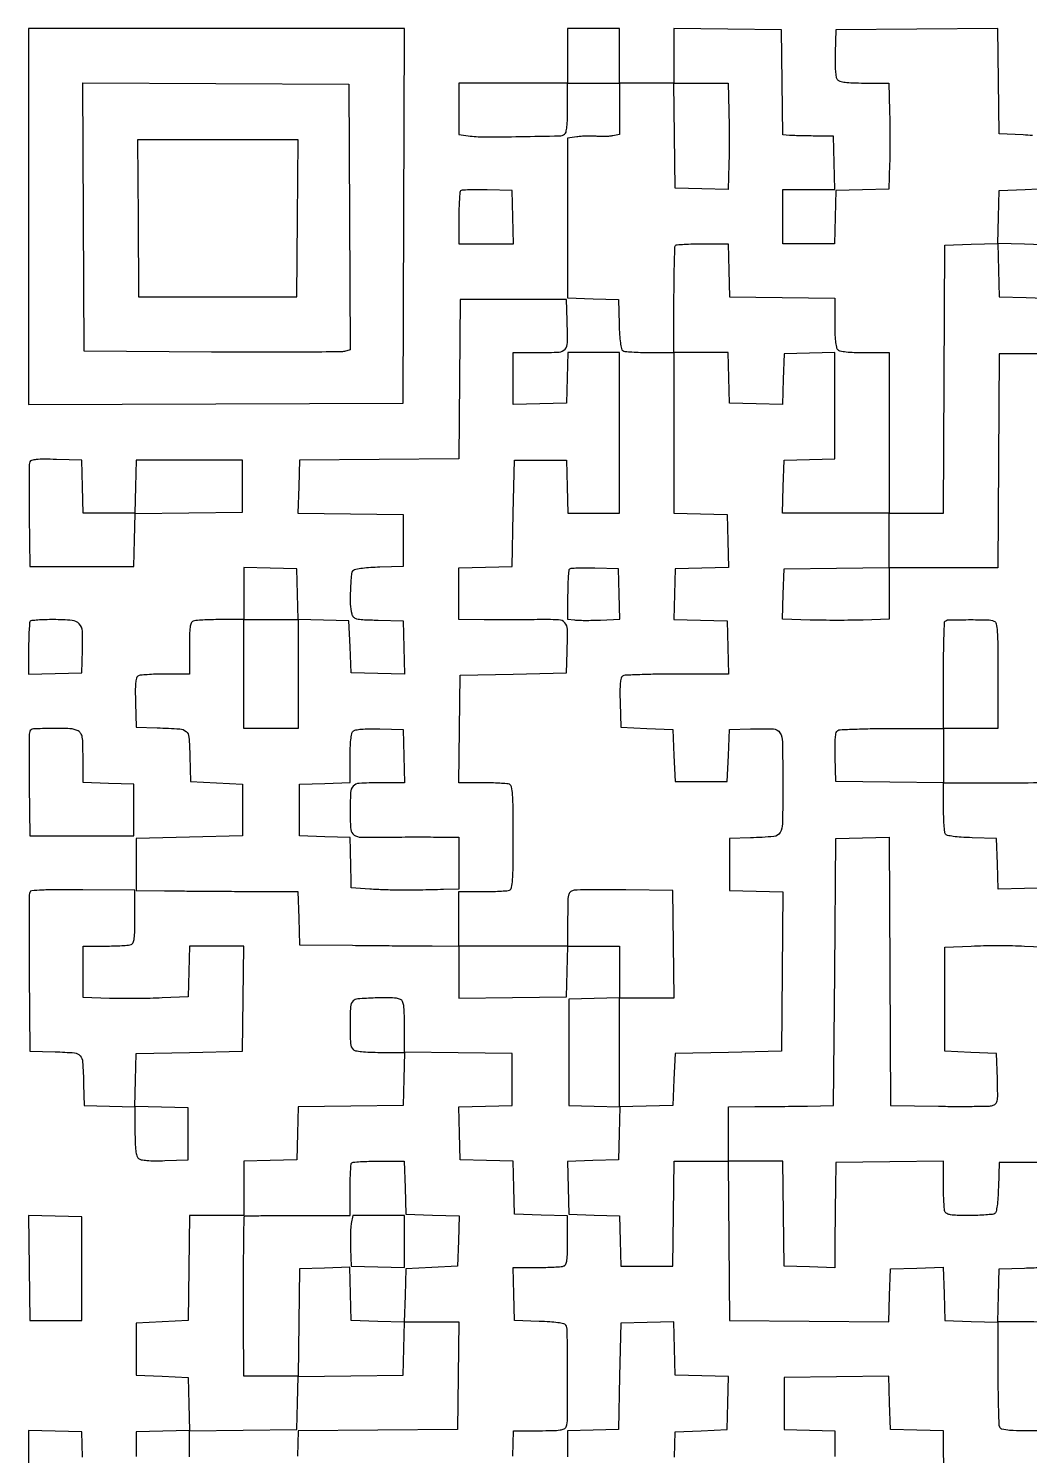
# Model space of a CAD drawing. Extents: x 179 to 1071, y 112 to 1107.
# Drawn here: x 179 to 584, y 530 to 1107 of the extents above; entities that cross this region are included whole.
import ezdxf

# ---------------------------------------------------------------- set-up
doc = ezdxf.new("R2010")
doc.units = 0

msp = doc.modelspace()

# ---------------------------------------------------------------- linework, layer by layer
for points in [[(179, 1030.993714), (179, 954.987428), (254.75, 955.243714), (330.5, 955.5), (330.756286, 1031.25), (331.012572, 1107), (255.006286, 1107), (179, 1107)], [(223.235953, 1030.25), (223.5, 998.5), (255.5, 998.5), (287.5, 998.5), (287.764047, 1030.25), (288.028094, 1062), (255.5, 1062), (222.971906, 1062)], [(288, 846), (288, 824), (277, 824), (266, 824), (266, 846), (266, 868), (277, 868), (288, 868)], [(179.230013, 605.784034), (179.5, 584.5), (190, 584.5), (200.5, 584.5), (200.5, 605.5), (200.5, 626.5), (189.730013, 626.784034), (178.960027, 627.068069)]]:
    msp.add_lwpolyline(points, close=True)
for points in [[(584.997628, 1063.726659, 0.009853), (581.2019, 1063.9981), (571.5, 1064.5), (571.230073, 1085.763639), (570.960145, 1107.027278), (538.230073, 1106.763639), (505.5, 1106.5), (505.211141, 1097.149285, 0.009044), (505.15859, 1093.042317, 0.018924), (505.296386, 1089.849829, 0.020746), (505.587315, 1087.486141, 0.132968), (506.083586, 1086.399285, 0.153777), (507.121999, 1085.729425, 0.035252), (509.194366, 1085.31522, 0.024289), (512.318545, 1085.070322, 0.007415), (517.060061, 1085), (526.875232, 1085), (527.187616, 1073.75, -0.00405), (527.286907, 1068.700358, -0.002554), (527.324961, 1062.803588, -0.002563), (527.303036, 1057.004919, -0.004708), (527.216508, 1052.283492), (526.933016, 1042.066984), (516.216508, 1041.783492), (505.5, 1041.5), (505.216168, 1030.75), (504.932337, 1020), (494.466168, 1020), (484, 1020), (484, 1031), (484, 1042), (494.533832, 1042), (505.067663, 1042), (504.783832, 1052.75), (504.5, 1063.5), (497, 1063.57102, -0.00183), (493.92841, 1063.611349, -0.001911), (490.901155, 1063.673753, -0.001834), (488.28562, 1063.747272, -0.008424), (486.769888, 1063.82102), (484.039775, 1064), (483.769888, 1085.25), (483.5, 1106.5), (461.75, 1106.769502), (440, 1107.039005), (440, 1096.019502), (440, 1085), (429, 1085), (418, 1085), (418, 1096), (418, 1107), (407.5, 1107), (397, 1107), (397, 1096), (397, 1085), (375, 1085), (353, 1085), (353, 1074.587898), (353, 1064.175796), (356.75, 1063.658372, 0.034489), (363.244597, 1063.214991, 0.003974), (377.879982, 1063.342823, 0.001454), (393.611269, 1063.651045, 0.138861), (395.75, 1064.309017, 0.19692), (396.330486, 1065.143971, 0.025729), (396.698219, 1067.322717, 0.021357), (396.930843, 1070.501403, 0.007587), (397, 1075.059017), (397, 1085), (407.5, 1085), (418, 1085), (418, 1074.579455), (418, 1064.158911), (415.25, 1063.650157, -0.026714), (413.914774, 1063.476249, -0.011716), (412.132812, 1063.382306, -0.011557), (410.23275, 1063.370667, -0.015174), (408.5, 1063.452745, 0.01596), (406.696239, 1063.535346, 0.009864), (404.573438, 1063.522861, 0.00989), (402.474578, 1063.427531, 0.017493), (400.75, 1063.254235), (397, 1062.744384), (397, 1030.407175), (397, 998.069966), (407.25, 997.784983), (417.5, 997.5), (417.788805, 987.535034, 0.00836), (417.987032, 983.199826, 0.019108), (418.315749, 979.944063, 0.01918), (418.737468, 977.589, 0.199883), (419.288805, 976.800347, 0.117226), (420.172107, 976.495095, 0.006962), (423.008274, 976.252233, 0.010173), (426.426877, 976.077211, 0.007309), (430.25, 976.015313), (440, 976), (440, 943.533832), (440, 911.067663), (450.75, 910.783832), (461.5, 910.5), (461.783485, 899.784171), (462.06697, 889.068343), (451.283485, 888.784171), (440.5, 888.5), (440.215394, 878.284183), (439.930789, 868.068365), (450.715394, 867.784183), (461.5, 867.5), (461.783832, 856.75), (462.067663, 846), (441.283832, 845.984687, 0.003666), (433.225379, 845.919662, 0.005576), (426.226833, 845.733781, 0.002272), (420.253532, 845.481255, 0.130376), (419.211769, 845.152042, 0.19692), (418.604266, 844.294865, 0.033714), (418.278982, 842.282937, 0.023663), (418.138177, 839.195195, 0.006827), (418.211769, 834.417355), (418.5, 824.5), (429, 824), (439.5, 823.5), (440, 813), (440.5, 802.5), (451, 802.5), (461.5, 802.5), (462, 813), (462.5, 823.5), (471, 823.795054, -0.016943), (480.188016, 823.802542, -0.255318), (482.847242, 822.233635, -0.131577), (483.879577, 818.591066, -0.003629), (484, 802, -0.003292), (483.890872, 785.426033, -0.129624), (482.917653, 781.922873, -0.243089), (480.361415, 780.302091, -0.014665), (471, 779.75078), (462.5, 779.5), (462.5, 769), (462.5, 758.5), (473.263808, 758.216028), (484.027617, 757.932056), (483.763808, 725.716028), (483.5, 693.5), (462, 693), (440.5, 692.5), (440, 682), (439.5, 671.5), (428.75, 671.216168), (418, 670.932337), (418, 692.966168), (418, 715), (429.019502, 715), (440.039005, 715), (439.769502, 736.75), (439.5, 758.5), (420.5, 758.732923, 0.002587), (413.057478, 758.785647, 0.003643), (406.420313, 758.74997, 0.002148), (400.831621, 758.655191, 0.049603), (399.25, 758.463871, 0.142891), (397.982366, 757.765808, 0.148599), (397.312653, 756.505769, 0.045011), (397.047302, 753.951923, 0.003393), (397, 746.980948), (397, 736), (375, 736), (353, 736), (353, 747), (353, 758), (362.418213, 758, 0.005951), (366.140776, 758.044305, 0.007831), (369.534475, 758.178303, 0.005915), (372.361889, 758.367894, 0.07203), (373.418213, 758.606989, 0.25694), (374.300918, 759.652022, 0.031157), (374.723675, 762.739087, 0.016334), (374.950165, 768.241252, 0.002119), (375, 780, 0.002119), (374.950165, 791.758748, 0.016334), (374.723675, 797.260913, 0.031157), (374.300918, 800.347978, 0.25694), (373.418213, 801.393011, 0.07207), (372.36144, 801.632119, 0.005899), (369.528746, 801.821697, 0.007818), (366.128746, 801.955696, 0.005939), (362.39871, 802), (352.960995, 802), (353.230498, 823.75), (353.5, 845.5), (375, 846), (396.5, 846.5), (396.795054, 855, 0.010253), (396.92436, 864.109648, 0.187892), (395.875476, 866.75285, 0.199702), (393.339792, 867.907674, 0.011792), (384.71245, 867.990136, -0.001627), (379.674966, 867.935875, -0.001021), (373.78272, 867.903613, -0.001024), (367.981821, 867.895576, -0.001872), (363.25, 867.916434), (353, 868), (353, 878.466168), (353, 888.932337), (363.75, 889.216168), (374.5, 889.5), (375, 911), (375.5, 932.5), (386, 932.5), (396.5, 932.5), (396.783832, 921.75), (397.067663, 911), (407.533832, 911), (418, 911), (418, 943.5), (418, 976), (407.534983, 976), (397.069966, 976), (396.784983, 965.75), (396.5, 955.5), (385.75, 955.216168), (375, 954.932337), (375, 965.466168), (375, 976), (385.480948, 976, 0.01319), (393.50249, 976.211645, 0.203196), (395.933469, 977.397028, 0.179688), (396.928151, 980.034911, 0.009927), (396.795054, 989), (396.5, 997.5), (375, 997.5), (353.5, 997.5), (353.236165, 965.263835), (352.97233, 933.02767), (320.736165, 932.763835), (288.5, 932.5), (288.216371, 921.769986), (287.932742, 911.039971), (309.216371, 910.769986), (330.5, 910.5), (330.5, 900), (330.5, 889.5), (321.054124, 889.209882, 0.009679), (317.346001, 889.024093, 0.013265), (314.020329, 888.704018, 0.009997), (311.288784, 888.312199, 0.133347), (310.373712, 887.89519, 0.200937), (309.513625, 886.249066, 0.010887), (309.13607, 880.274786, 0.017363), (309.096368, 874.275266, 0.054329), (309.64524, 870.28388, 0.138969), (310.357275, 869.044245, 0.136799), (311.617962, 868.353332, 0.046209), (314.098216, 868.011195, 0.004192), (320.349905, 867.78388), (330.5, 867.5), (330.784178, 856.715822), (331.068357, 845.931643), (320.284178, 846.215822), (309.5, 846.5), (309, 857), (308.5, 867.5), (298.284601, 867.784601), (288.069202, 868.069202), (287.784601, 878.284601), (287.5, 888.5), (276.75, 888.783832), (266, 889.067663), (266, 878.533832), (266, 868), (256.581787, 868, 0.005951), (252.859224, 867.955695, 0.007831), (249.465525, 867.821697, 0.005915), (246.638111, 867.632106, 0.07203), (245.581787, 867.393011, 0.205218), (244.76761, 866.601595, 0.063068), (244.30265, 864.913621, 0.030363), (244.059586, 861.960143, 0.005351), (244, 856.393011), (244, 846), (234.25, 845.984687, 0.007755), (230.421391, 845.919286, 0.010675), (226.985645, 845.733781, 0.007585), (224.139851, 845.475649, 0.115445), (223.211769, 845.152042, 0.19692), (222.604266, 844.294865, 0.033714), (222.278982, 842.282937, 0.023663), (222.138177, 839.195195, 0.006827), (222.211769, 834.417355), (222.5, 824.5), (231, 824.24922, -0.008001), (240.14566, 823.832838, -0.165236), (242.65727, 822.803333, -0.196929), (243.809521, 820.50884, -0.012174), (244.215131, 812.7397), (244.5, 802.5), (255, 802), (265.5, 801.5), (265.5, 791), (265.5, 780.5), (244, 780), (222.5, 779.5), (222.5, 769), (222.5, 758.5), (234, 758.344864, 0.001091), (239.84945, 758.278725, 0.000371), (248.354124, 758.207433, 0.000368), (257.750175, 758.142558, 0.000424), (266.716168, 758.094864), (287.932337, 758), (288.216168, 747.25), (288.5, 736.5), (310, 736.289091, 0.00027), (319.019799, 736.205478, 0.000244), (328.342187, 736.128653, 0.000245), (336.688123, 736.068039, 0.000784), (342.25, 736.039091), (353, 736), (353, 725.480498), (353, 714.960995), (374.75, 715.230498), (396.5, 715.5), (396.784983, 725.75), (397.069966, 736), (407.534983, 736), (418, 736), (418, 725.534983), (418, 715.069966), (407.75, 714.784983), (397.5, 714.5), (397.5, 693), (397.5, 671.5), (407.783473, 671.214647), (418.066946, 670.929295), (417.783473, 660.214647), (417.5, 649.5), (407.216527, 649.214647), (396.933054, 648.929295), (397.216527, 638.214647), (397.5, 627.5), (407.715399, 627.215399), (417.930798, 626.930798), (418.215399, 616.715399), (418.5, 606.5), (429, 606.5), (439.5, 606.5), (439.769888, 627.75), (440.039775, 649), (451.006035, 649), (461.972294, 649), (462.236147, 616.75), (462.5, 584.5), (494.716028, 584.236192), (526.932056, 583.972383), (527.216028, 594.736192), (527.5, 605.5), (538.215829, 605.783485), (548.931657, 606.06697), (549.215829, 595.283485), (549.5, 584.5), (560.25, 584.216168), (571, 583.932337), (571, 563.547956, 0.002775), (571.043995, 555.62203, 0.004131), (571.178303, 548.686837, 0.001846), (571.363378, 542.779199, 0.08304), (571.606989, 541.581787, 0.257256), (572.653901, 540.698559, 0.030951), (575.756048, 540.27619, 0.016256), (581.284365, 540.049786, 0.002106), (593.106989, 540)], [(592.5, 975.5), (582, 975.5), (571.5, 975.5), (571.239377, 932.25), (570.978755, 889), (548.989377, 889), (527, 889), (527, 878.591025), (527, 868.18205), (516.570534, 867.841025, -0.005228), (511.776448, 867.734434, -0.002924), (505.942767, 867.699868, -0.002917), (500.044969, 867.733825, -0.00474), (495.036537, 867.839378), (483.932007, 868.178757), (484.216004, 878.339378), (484.5, 888.5), (505.75, 888.769888), (527, 889.039775), (527, 900.019888), (527, 911), (505.466168, 911), (483.932337, 911), (484.216168, 921.75), (484.5, 932.5), (494.75, 932.784983), (505, 933.069966), (505, 954.569966), (505, 976.069966), (494.75, 975.784983), (484.5, 975.5), (484.214647, 965.216527), (483.929295, 954.933054), (473.214647, 955.216527), (462.5, 955.5), (462.215017, 965.75), (461.930034, 976), (450.965017, 976), (440, 976), (440, 997.333333, -0.002923), (440.048092, 1005.559297, -0.00465), (440.195833, 1012.595833, -0.001222), (440.396107, 1018.71132, -0.189785), (440.666667, 1019.333333, -0.178489), (441.245234, 1019.600177, -0.004541), (444.162979, 1019.804167, -0.009138), (447.637527, 1019.951722, -0.006042), (451.632835, 1020), (461.932337, 1020), (462.216168, 1009.25), (462.5, 998.5), (483.75, 998.230112), (505, 997.960225), (505, 988.180112, 0.008721), (505.074341, 983.918248, 0.018496), (505.311349, 980.626174, 0.019373), (505.672136, 978.199565, 0.150894), (506.2, 977.2, 0.150969), (507.200304, 976.671932, 0.019349), (509.630442, 976.311224, 0.018472), (512.928253, 976.074295, 0.008695), (517.2, 976), (527, 976), (527, 943.5), (527, 911), (537.991388, 911), (548.982775, 911), (549.241388, 965.25), (549.5, 1019.5), (560.215829, 1019.783485), (570.931657, 1020.06697), (571.215829, 1009.283485), (571.5, 998.5), (582.386698, 998.214782), (593.273395, 997.929563)], [(592.5, 759.5), (581.785353, 759.216527), (571.070705, 758.933054), (570.785353, 769.216527), (570.5, 779.5), (560.535034, 779.788805, -0.00836), (556.199826, 779.987032, -0.019108), (552.944063, 780.315749, -0.01918), (550.589, 780.737468, -0.199883), (549.800347, 781.288805, -0.117226), (549.495095, 782.172107, -0.006962), (549.252233, 785.008274, -0.010173), (549.077211, 788.426877, -0.007309), (549.015313, 792.25), (549, 802), (570.480948, 802, 0.003164), (587.479112, 802.10758, 0.127215)], [(592.5, 648.5), (582, 648.5), (571.5, 648.5), (571.211195, 638.535034, -0.00836), (571.012968, 634.199826, -0.019108), (570.684251, 630.944063, -0.01918), (570.262532, 628.589, -0.199883), (569.711195, 627.800347, -0.115495), (568.838949, 627.495577, -0.007626), (566.170029, 627.252233, -0.010713), (562.947472, 627.077247, -0.007787), (559.356989, 627.015313, -0.00643), (554.524375, 627.069372, -0.033827), (551.882724, 627.312224, -0.069116), (550.355058, 627.780298, -0.19467), (549.606989, 628.581787, -0.07207), (549.367881, 629.63856, -0.005899), (549.178303, 632.471254, -0.007818), (549.044304, 635.871254, -0.005939), (549, 639.60129), (549, 649.039005), (527.25, 648.769502), (505.5, 648.5), (505.324274, 638, 0.000792), (505.251555, 633.200508, 0.000455), (505.178349, 627.416286, 0.000455), (505.11538, 621.604991, 0.00076), (505.074274, 616.715017), (505, 605.930034), (494.75, 606.215017), (484.5, 606.5), (484.230112, 627.75), (483.960225, 649), (472.980112, 649), (462, 649), (462, 660), (462, 671), (472.75, 671.046894, 0.001159), (477.626468, 671.079466, 0.000692), (483.426563, 671.139675, 0.000693), (489.202902, 671.215634, 0.001202), (494, 671.296894), (504.5, 671.5), (505, 725.5), (505.5, 779.5), (516.241371, 779.783744), (526.982742, 780.067488), (527.241371, 725.783744), (527.5, 671.5), (547, 671.216289, 0.002831), (554.63663, 671.14843, 0.003993), (561.442999, 671.180849, 0.002348), (567.173356, 671.280828, 0.054764), (568.784677, 671.494044, 0.127702), (570.071722, 672.188838, 0.160964), (570.720143, 673.368544, 0.049294), (570.920598, 675.724702, 0.003551), (570.784677, 682.277755), (570.5, 692.5), (560, 693), (549.5, 693.5), (549.5, 714.5), (549.5, 735.5), (560.25, 736, -0.007319), (565.143845, 736.155876, -0.004301), (571, 736.20625, -0.004301), (576.856155, 736.155876, -0.007319), (581.75, 736), (592.5, 735.5)], [(374.784983, 529.75), (375.069966, 540), (385.427994, 540, 0.005378), (390.974376, 540.059653, 0.030449), (393.919218, 540.302828, 0.063222), (395.602756, 540.767938, 0.204941), (396.393011, 541.581787, 0.091395), (396.994457, 544.811315, 0.001635), (396.969186, 562.480041, 0.001141), (396.843095, 580.536674, 0.14012), (396.199653, 582.711195, 0.199883), (395.411, 583.262532, 0.01918), (393.055937, 583.684251, 0.019108), (389.800174, 584.012968, 0.00836), (385.464966, 584.211195), (375.5, 584.5), (375.216168, 595.25), (374.932337, 606), (384.384381, 606, 0.00593), (388.119908, 606.044304, 0.007809), (391.524537, 606.178303, 0.005887), (394.361111, 606.367872, 0.0721), (395.418213, 606.606989, 0.200876), (396.227252, 607.380394, 0.065453), (396.694499, 609.000914, 0.031733), (396.93933, 611.822523, 0.005777), (397, 617.073157), (397, 626.932337), (386.25, 627.216168), (375.5, 627.5), (375.216508, 638.216508), (374.933016, 648.933016), (364.216508, 649.216508), (353.5, 649.5), (353.216515, 660.215829), (352.93303, 670.931657), (363.716515, 671.215829), (374.5, 671.5), (374.5, 682), (374.5, 692.5), (352.75, 692.769502), (331, 693.039005), (331, 703.412514, 0.005366), (330.940377, 708.968078, 0.030411), (330.697251, 711.916741, 0.063154), (330.232207, 713.602242, 0.205063), (329.418213, 714.393011, 0.087326), (326.131964, 715.032511, 0.012209), (319.18065, 714.98781, 0.008428), (312.075108, 714.648595, 0.182186), (310.2, 713.8, 0.186179), (309.167998, 711.47192, 0.012279), (308.98448, 704, 0.012279), (309.167998, 696.52808, 0.186179), (310.2, 694.2, 0.151095), (311.201559, 693.671586, 0.019308), (313.637701, 693.311014, 0.018432), (316.945271, 693.074219, 0.008652), (321.233832, 693), (331.067663, 693), (330.783832, 682.25), (330.5, 671.5), (309.283631, 671.23021), (288.067262, 670.96042), (287.783631, 660.23021), (287.5, 649.5), (276.75, 649.216168), (266, 648.932337), (266, 637.966168), (266, 627), (255.019888, 627), (244.039775, 627), (243.769888, 605.75), (243.5, 584.5), (233, 584), (222.5, 583.5), (222.5, 573), (222.5, 562.5), (233, 562), (243.5, 561.5), (243.783485, 550.784171), (244.06697, 540.068343), (233.283485, 539.784171), (222.5, 539.5), (222.5, 529.5)], [(586.946379, 583.940479, 0.005326), (581.359179, 584), (570.932337, 584), (571.216168, 594.75), (571.5, 605.5), (581.7397, 605.784869, 0.004083), (588.066892, 606.012607, 0.046156)]]:
    msp.add_lwpolyline(points, format="xyb")
for points in [[(308.758677, 1030.77123), (309.017354, 977.04246), (306.758677, 976.494347, -0.057902), (304.987826, 976.276519, -0.000418), (290.035361, 976.188577, -0.001589), (272.903102, 976.156579, -0.001017), (253, 976.223117), (201.5, 976.5), (201.241383, 1030.758691), (200.982767, 1085.017383), (254.741383, 1084.758691), (308.5, 1084.5)], [(462.187616, 1073.75, -0.004063), (462.286869, 1068.695675, -0.00255), (462.324762, 1062.783914, -0.002559), (462.302602, 1056.963905, -0.004675), (462.215829, 1052.216515), (461.931657, 1041.93303), (451.215829, 1042.216515), (440.5, 1042.5), (440.230112, 1063.75), (439.960225, 1085), (450.917729, 1085), (461.875232, 1085)], [(353.699448, 1041.366114, 0.177451), (353.419778, 1040.762931, 0.004898), (353.205463, 1037.836713, 0.009512), (353.050668, 1034.343898, 0.006317), (353, 1030.333333), (353, 1020), (364.033832, 1020), (375.067663, 1020), (374.783832, 1030.75), (374.5, 1041.5), (364.449448, 1041.782781, 0.006672), (360.547259, 1041.840477, 0.010046), (357.145783, 1041.777033, 0.005301), (354.300668, 1041.636532, 0.183378)], [(179.460699, 931.75818, 0.087787), (179.264261, 930.743783, 0.001376), (179.184809, 924.817509, 0.003604), (179.161015, 917.914021, 0.002374), (179.228584, 909.973), (179.5, 889.5), (200.5, 889.5), (221.5, 889.5), (221.783635, 900.230591), (222.06727, 910.961183), (243.783635, 911.230591), (265.5, 911.5), (265.5, 922), (265.5, 932.5), (244, 932.5), (222.5, 932.5), (222.216168, 921.75), (221.932337, 911), (211.5, 911), (201.067663, 911), (200.783832, 921.75), (200.5, 932.5), (190.232115, 932.785181, 0.006024), (185.155199, 932.864994, 0.024688), (182.079318, 932.724352, 0.038626), (180.174323, 932.392889, 0.243366)], [(397.700461, 888.367127, 0.175911), (397.420808, 887.768671, 0.00544), (397.20576, 885.017226, 0.010058), (397.050765, 881.722258, 0.006723), (397, 877.946833), (397, 868.226999), (399.75, 867.863499, 0.026462), (401.288567, 867.74246, 0.005609), (403.978766, 867.703773, 0.005856), (407.102291, 867.730483, 0.005533), (410.284098, 867.830197), (418.068195, 868.160393), (417.784098, 878.330197), (417.5, 888.5), (407.950461, 888.783794, 0.007041), (404.240283, 888.841782, 0.010544), (401.000338, 888.778463, 0.005798), (398.297812, 888.637197, 0.182377)], [(179.666667, 867.333333, 0.178637), (179.399783, 866.754242, 0.004491), (179.195833, 863.817145, 0.009085), (179.048275, 860.320751, 0.006002), (179, 856.299502), (179, 845.932337), (189.75, 846.216168), (200.5, 846.5), (200.786103, 855.642469, 0.019036), (200.733954, 863.32909, 0.180119), (199.468901, 866.310679, 0.18506), (196.579688, 867.69613, 0.020292), (189.095238, 868, 0.007096), (185.689432, 867.951663, 0.010552), (182.71131, 867.804167, 0.00595), (180.231427, 867.599138, 0.174492)], [(569.418213, 867.393011, -0.258697), (570.303854, 866.337463, -0.030015), (570.724422, 863.164693, -0.015901), (570.950434, 857.514173, -0.002045), (571, 845.393011), (571, 824), (560, 824), (549, 824), (549, 812.980498), (549, 801.960995), (527.25, 802.230498), (505.5, 802.5), (505.211769, 812.417355, -0.006827), (505.138177, 817.195195, -0.023663), (505.278982, 820.282937, -0.033714), (505.604266, 822.294865, -0.19692), (506.211769, 823.152042, -0.130355), (507.253347, 823.481245, -0.002279), (513.216895, 823.733781, -0.005584), (520.204518, 823.919661, -0.003672), (528.25, 823.984687), (549, 824), (549, 845.333333, -0.002923), (549.048092, 853.559297, -0.00465), (549.195833, 860.595833, -0.001222), (549.396107, 866.71132, -0.189785), (549.666667, 867.333333, -0.194545), (551.015008, 867.905165, -0.003449), (559.049326, 867.984863, -0.005978), (566.751045, 867.916057, -0.086595)], [(179.447199, 822.723, 0.088003), (179.255956, 821.733152, 0.001312), (179.180843, 815.807175, 0.003516), (179.16003, 808.911562, 0.002311), (179.228584, 800.973), (179.5, 780.5), (200.5, 780.5), (221.5, 780.5), (221.5, 791), (221.5, 801.5), (211.25, 801.784983), (201, 802.069966), (201, 811.999799, 0.005179), (200.940683, 817.726834, 0.038492), (200.675239, 820.436227, 0.091282), (200.100974, 821.977457, 0.135997), (199.065741, 822.964816, 0.111325), (195.722349, 823.888901, 0.015063), (188.402149, 824.019201, 0.009809), (180.902487, 823.779563, 0.296462)], [(330.783832, 812.75), (331.067663, 802), (320.650463, 802, 0.012868), (312.705526, 801.795495, 0.196706), (310.269852, 800.64906, 0.176962), (309.204077, 798.071863, 0.01004), (309.013655, 789.317388, 0.022962), (309.288953, 783.099592, 0.225309), (310.58819, 780.899237, 0.145709), (313.436906, 780.002972, 0.008226), (322.785381, 780.012486, -0.002164), (327.244461, 780.071083, -0.001219), (332.657268, 780.105589, -0.001216), (338.120922, 780.113817, -0.001991), (342.75, 780.091103), (353, 780), (353, 769.5), (353, 759), (346.75, 758.83521, -0.002883), (337.256555, 758.639678, -0.005092), (329.418202, 758.603276, -0.006092), (322.781239, 758.720913, -0.009166), (317, 759), (309.5, 759.5), (309.395178, 764.5, 0.000559), (309.344587, 766.790894, 0.000318), (309.278501, 769.563161, 0.000317), (309.208382, 772.355843, 0.000524), (309.145178, 774.715017), (309, 779.930034), (298.75, 780.215017), (288.5, 780.5), (288.5, 791), (288.5, 801.5), (298.75, 801.784983), (309, 802.069966), (309, 811.834983, -0.008565), (309.074167, 816.164424, -0.019357), (309.313154, 819.43386, -0.021511), (309.682941, 821.805246, -0.147989), (310.233397, 822.833397, -0.148826), (311.271169, 823.386818, -0.026578), (313.471245, 823.699745, -0.021344), (316.607967, 823.842445, -0.008138), (320.983397, 823.783397), (330.5, 823.5)], [(179.435681, 757.692983, 0.089772), (179.250867, 756.718058, 0.000539), (179.185103, 747.587025, 0.002221), (179.167553, 737.149214, 0.00141), (179.235416, 724.990803), (179.5, 693.5), (189.7397, 693.215131, -0.012174), (197.50884, 692.809521, -0.196929), (199.803333, 691.65727, -0.165236), (200.832838, 689.14566, -0.008001), (201.24922, 680), (201.5, 671.5), (211.75, 671.215017), (222, 670.930034), (222, 661.087462, 0.007384), (222.070251, 656.330927, 0.024242), (222.315039, 653.199413, 0.035197), (222.72913, 651.123063, 0.153913), (223.399285, 650.083586, 0.132968), (224.486141, 649.587315, 0.020746), (226.849829, 649.296386, 0.018924), (230.042317, 649.15859, 0.009044), (234.149285, 649.211141), (243.5, 649.5), (243.5, 660), (243.5, 670.5), (232.716515, 670.784171), (221.93303, 671.068343), (222.216515, 681.784171), (222.5, 692.5), (244, 693), (265.5, 693.5), (265.769888, 714.75), (266.039775, 736), (255.054871, 736), (244.069966, 736), (243.784983, 725.75), (243.5, 715.5), (233, 715, -0.006338), (228.202795, 714.832472, -0.003658), (222.426562, 714.746302, -0.003655), (216.626537, 714.744609, -0.006115), (211.75, 714.838476), (201, 715.176952), (201, 725.588476), (201, 736), (209.918213, 736, 0.006277), (213.449196, 736.044331, 0.008159), (216.68135, 736.178303, 0.006338), (219.373807, 736.368222, 0.070946), (220.418213, 736.606989, 0.207616), (221.235223, 737.408502, 0.061721), (221.698863, 739.135577, 0.029623), (221.940988, 742.164958, 0.005132), (222, 747.914597), (222, 758.615217), (200.950265, 758.759789, 0.002788), (190.690289, 758.773051, 0.011316), (184.445907, 758.604952, 0.009897), (180.258268, 758.314123, 0.286271)], [(331.216168, 638.25), (331.5, 627.5), (342.284606, 627.215817), (353.069211, 626.931635), (352.784606, 616.715817), (352.5, 606.5), (342, 606), (331.5, 605.5), (331.215829, 594.716515), (330.931657, 583.93303), (320.215829, 584.216515), (309.5, 584.5), (309.215817, 595.284606), (308.931635, 606.069211), (298.715817, 605.784606), (288.5, 605.5), (288.230498, 583.75), (287.960995, 562), (276.980498, 562), (266, 562), (265.93983, 583.75, -0.000976), (265.924876, 602.108827, -0.002505), (266.006512, 615.388631, -0.000475), (266.135976, 626.080582, -0.195521), (266.419653, 626.752986, -0.195102), (266.710489, 626.875962, -0.000269), (272.84181, 626.962624, -0.002175), (279.733515, 627.026341, -0.001332), (287.860145, 627.044476), (309, 627.035329), (309, 637.350998, -0.006032), (309.048277, 641.352504, -0.009125), (309.195833, 644.832272, -0.004529), (309.399814, 647.75464, -0.178525), (309.666667, 648.333333, -0.178489), (310.245234, 648.600177, -0.004541), (313.162979, 648.804167, -0.009138), (316.637527, 648.951722, -0.006042), (320.632835, 649), (330.932337, 649)], [(309.487534, 623.75, 0.029867), (309.274687, 622.038998, 0.008811), (309.15201, 619.398438, 0.008811), (309.11869, 616.41836, 0.009375), (309.192221, 613.5), (309.5, 606.5), (320.25, 606.216168), (331, 605.932337), (331, 616.466168), (331, 627), (320.545313, 627), (310.090626, 627)]]:
    msp.add_lwpolyline(points, format="xyb", close=True)
for points in [[(592.5, 1019.5), (581.716515, 1019.784171), (570.93303, 1020.068343), (571.216515, 1030.784171), (571.5, 1041.5), (582, 1042), (592.5, 1042.5)], [(244, 529.446666), (244, 539.960995), (265.75, 540.230498), (287.5, 540.5), (287.783631, 551.23021), (288.067262, 561.96042), (309.283631, 562.23021), (330.5, 562.5), (330.783832, 573.25), (331.067663, 584), (342.053334, 584), (353.039005, 584), (352.769502, 562.25), (352.5, 540.5), (320.284831, 540.236193), (288.069661, 539.972386), (287.784831, 529.736193)], [(440.215429, 529.287367), (440.5, 539.5), (451, 540), (461.5, 540.5), (461.783485, 551.215829), (462.06697, 561.931657), (451.283485, 562.215829), (440.5, 562.5), (440.215829, 573.283485), (439.931657, 584.06697), (429.215829, 583.783485), (418.5, 583.5), (418, 562), (417.5, 540.5), (407.25, 540.215017), (397, 539.930034), (397, 529.465017)], [(549.239403, 496.716276), (548.978805, 539.932552), (538.239403, 540.216276), (527.5, 540.5), (527.215968, 551.269789), (526.931935, 562.039577), (505.715968, 561.769789), (484.5, 561.5), (484.5, 551), (484.5, 540.5), (494.75, 540.215017), (505, 539.930034), (505, 529.498849)], [(200.784601, 529.284601), (200.5, 539.5), (189.75, 539.783832), (179, 540.067663), (179, 518.533832)]]:
    msp.add_lwpolyline(points)

doc.saveas('drawing.dxf')
